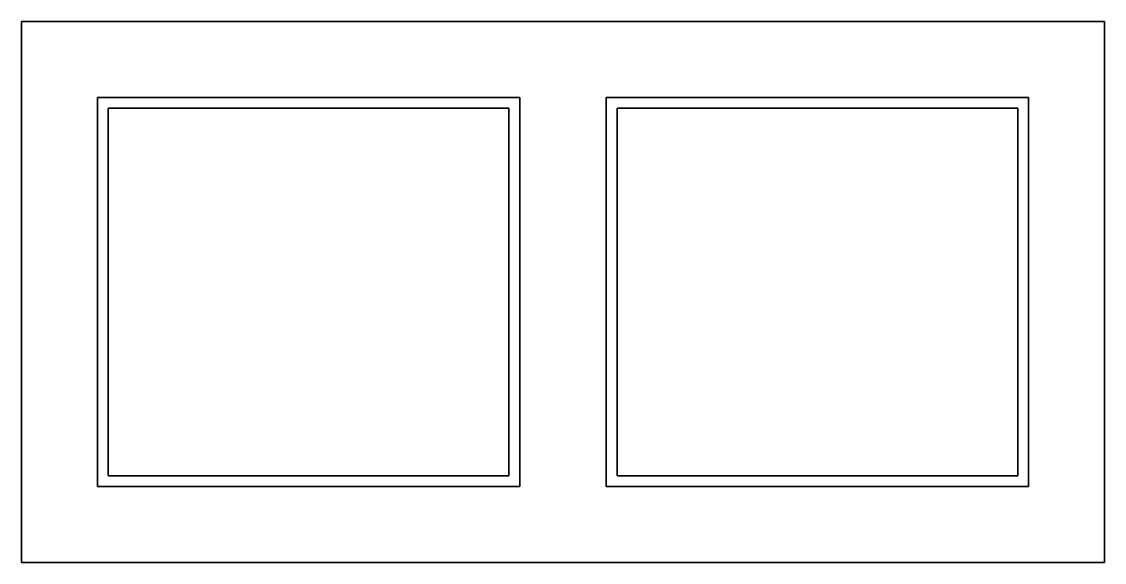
# Model space of a CAD drawing. Header units: millimetres. Extents: x 0 to 1000, y 0 to 500.
import ezdxf

# ---------------------------------------------------------------- set-up
doc = ezdxf.new("R2010")
doc.units = ezdxf.units.MM

msp = doc.modelspace()

# ---------------------------------------------------------------- linework, layer by layer
for points in [[(1000, 500, 25), (1000, 500), (0, 500), (0, 500, 25)], [(1000, 0, 25), (1000, 0), (1000, 500), (1000, 500, 25)], [(0, 500, 25), (0, 500), (0, 0), (0, 0, 25)], [(70, 430, 25), (70, 430, 19), (460, 430, 19), (460, 430, 25)], [(460, 430, 25), (460, 430, 19), (460, 70, 19), (460, 70, 25)], [(540, 70, 25), (540, 70, 19), (540, 430, 19), (540, 430, 25)], [(540, 430, 25), (540, 430, 19), (930, 430, 19), (930, 430, 25)], [(930, 430, 25), (930, 430, 19), (930, 70, 19), (930, 70, 25)], [(70, 70, 25), (70, 70, 19), (70, 430, 19), (70, 430, 25)], [(80, 420, 19), (80, 420), (450, 420), (450, 420, 19)], [(450, 420, 19), (450, 420), (450, 80), (450, 80, 19)], [(550, 80, 19), (550, 80), (550, 420), (550, 420, 19)], [(550, 420, 19), (550, 420), (920, 420), (920, 420, 19)], [(920, 420, 19), (920, 420), (920, 80), (920, 80, 19)], [(80, 80, 19), (80, 80), (80, 420), (80, 420, 19)], [(450, 80, 19), (450, 80), (80, 80), (80, 80, 19)], [(920, 80, 19), (920, 80), (550, 80), (550, 80, 19)], [(460, 70, 19), (460, 70, 25), (70, 70, 25), (70, 70, 19)], [(930, 70, 19), (930, 70, 25), (540, 70, 25), (540, 70, 19)], [(0, 0, 25), (0, 0), (1000, 0), (1000, 0, 25)]]:
    msp.add_3dface(points)
for points, invisible_edges in [([(1000, 500, 25), (1000, 430, 25), (0, 430, 25), (0, 500, 25)], 2), ([(1000, 420), (1000, 500), (0, 500), (0, 420)], 8), ([(70, 430, 19), (70, 420, 19), (460, 420, 19), (460, 430, 19)], 2), ([(460, 70, 25), (540, 70, 25), (540, 430, 25), (460, 430, 25)], 5), ([(540, 430, 19), (540, 420, 19), (930, 420, 19), (930, 430, 19)], 2), ([(70, 430, 25), (0, 430, 25), (0, 70, 25), (70, 70, 25)], 5), ([(80, 420), (0, 420), (0, 80), (80, 80)], 5), ([(550, 80), (450, 80), (450, 420), (550, 420)], 5), ([(540, 80, 19), (550, 80, 19), (550, 420, 19), (540, 420, 19)], 5), ([(920, 80, 19), (930, 80, 19), (930, 420, 19), (920, 420, 19)], 5), ([(920, 80), (1000, 80), (1000, 420), (920, 420)], 5), ([(930, 70, 25), (1000, 70, 25), (1000, 430, 25), (930, 430, 25)], 5), ([(70, 80, 19), (80, 80, 19), (80, 420, 19), (70, 420, 19)], 5), ([(450, 80, 19), (460, 80, 19), (460, 420, 19), (450, 420, 19)], 5), ([(70, 80, 19), (70, 70, 19), (460, 70, 19), (460, 80, 19)], 8), ([(540, 80, 19), (540, 70, 19), (930, 70, 19), (930, 80, 19)], 8), ([(1000, 0), (1000, 80), (0, 80), (0, 0)], 2), ([(1000, 70, 25), (1000, 0, 25), (0, 0, 25), (0, 70, 25)], 8)]:
    msp.add_3dface(points, dxfattribs=dict(invisible_edges=invisible_edges))

doc.saveas('drawing.dxf')
